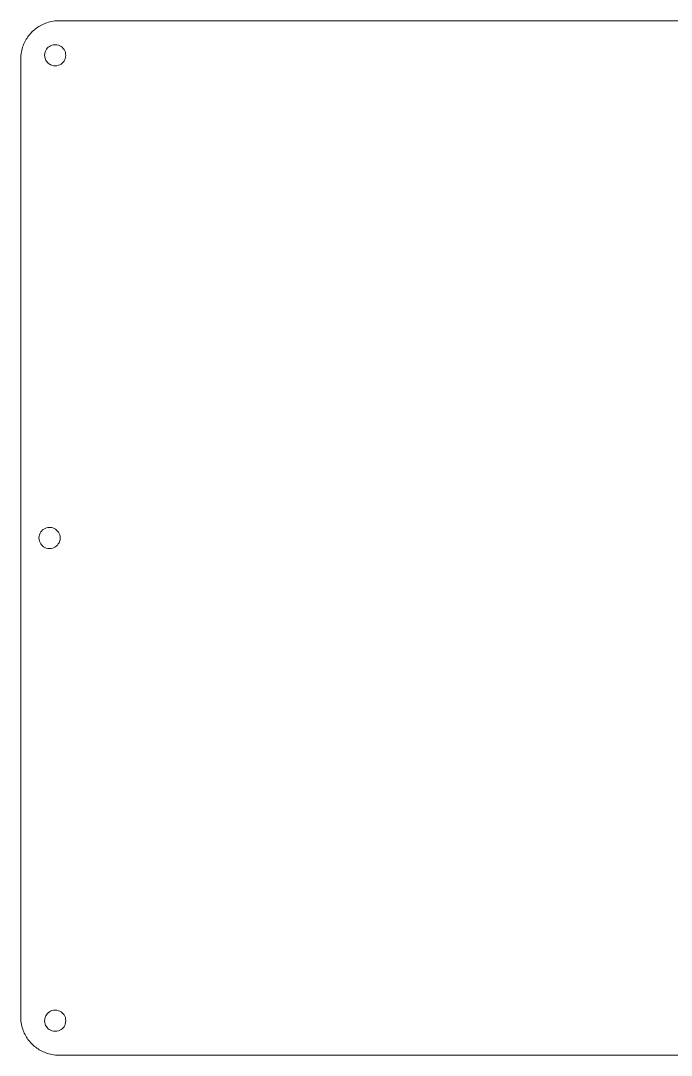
# Model space of a CAD drawing. Header units: millimetres. Extents: x 38 to 178, y 86 to 194.
# Drawn here: x 38.4 to 105.9, y 86.2 to 193.6 of the extents above; entities that cross this region are included whole.
import ezdxf

# ---------------------------------------------------------------- set-up
doc = ezdxf.new("R2010")
doc.units = ezdxf.units.MM
doc.header["$MEASUREMENT"] = 0
doc.layers.add('Layer 1', color=7, linetype='Continuous')

# ---------------------------------------------------------------- blocks, each defined once
blk = doc.blocks.new('block 2')
at = {"layer": 'Layer 1', "color": 52, "lineweight": 20, "true_color": 0xc2c200}
blk.add_lwpolyline([(41.99, 191.06), (42.17, 191.05)], dxfattribs=at)
blk = doc.blocks.new('block 3')
at = {"layer": 'Layer 1', "color": 52, "lineweight": 20, "true_color": 0xc2c200}
blk.add_lwpolyline([(42.17, 191.05), (42.33, 191.01)], dxfattribs=at)
blk = doc.blocks.new('block 4')
at = {"layer": 'Layer 1', "color": 52, "lineweight": 20, "true_color": 0xc2c200}
blk.add_lwpolyline([(42.33, 191.01), (42.48, 190.95)], dxfattribs=at)
blk = doc.blocks.new('block 5')
at = {"layer": 'Layer 1', "color": 52, "lineweight": 20, "true_color": 0xc2c200}
blk.add_lwpolyline([(42.48, 190.95), (42.6, 190.88)], dxfattribs=at)
blk = doc.blocks.new('block 6')
at = {"layer": 'Layer 1', "color": 52, "lineweight": 20, "true_color": 0xc2c200}
blk.add_lwpolyline([(42.6, 190.88), (42.72, 190.79)], dxfattribs=at)
blk = doc.blocks.new('block 7')
at = {"layer": 'Layer 1', "color": 52, "lineweight": 20, "true_color": 0xc2c200}
blk.add_lwpolyline([(42.72, 190.79), (42.82, 190.68)], dxfattribs=at)
blk = doc.blocks.new('block 8')
at = {"layer": 'Layer 1', "color": 52, "lineweight": 20, "true_color": 0xc2c200}
blk.add_lwpolyline([(42.82, 190.68), (42.91, 190.57)], dxfattribs=at)
blk = doc.blocks.new('block 9')
at = {"layer": 'Layer 1', "color": 52, "lineweight": 20, "true_color": 0xc2c200}
blk.add_lwpolyline([(42.91, 190.57), (42.98, 190.44)], dxfattribs=at)
blk = doc.blocks.new('block 10')
at = {"layer": 'Layer 1', "color": 52, "lineweight": 20, "true_color": 0xc2c200}
blk.add_lwpolyline([(42.98, 190.44), (43.04, 190.3)], dxfattribs=at)
blk = doc.blocks.new('block 11')
at = {"layer": 'Layer 1', "color": 52, "lineweight": 20, "true_color": 0xc2c200}
blk.add_lwpolyline([(43.04, 190.3), (43.07, 190.13)], dxfattribs=at)
blk = doc.blocks.new('block 12')
at = {"layer": 'Layer 1', "color": 52, "lineweight": 20, "true_color": 0xc2c200}
blk.add_lwpolyline([(43.07, 190.13), (43.09, 189.97)], dxfattribs=at)
blk = doc.blocks.new('block 24')
at = {"layer": 'Layer 1', "color": 52, "lineweight": 20, "true_color": 0xc2c200}
blk.add_lwpolyline([(42.4, 86.2), (42.2, 86.21)], dxfattribs=at)
blk = doc.blocks.new('block 25')
at = {"layer": 'Layer 1', "color": 52, "lineweight": 20, "true_color": 0xc2c200}
blk.add_lwpolyline([(42.2, 86.21), (42.01, 86.22)], dxfattribs=at)
blk = doc.blocks.new('block 26')
at = {"layer": 'Layer 1', "color": 52, "lineweight": 20, "true_color": 0xc2c200}
blk.add_lwpolyline([(42.01, 86.22), (41.82, 86.24)], dxfattribs=at)
blk = doc.blocks.new('block 27')
at = {"layer": 'Layer 1', "color": 52, "lineweight": 20, "true_color": 0xc2c200}
blk.add_lwpolyline([(41.82, 86.24), (41.65, 86.27)], dxfattribs=at)
blk = doc.blocks.new('block 28')
at = {"layer": 'Layer 1', "color": 52, "lineweight": 20, "true_color": 0xc2c200}
blk.add_lwpolyline([(41.65, 86.27), (41.48, 86.31)], dxfattribs=at)
blk = doc.blocks.new('block 29')
at = {"layer": 'Layer 1', "color": 52, "lineweight": 20, "true_color": 0xc2c200}
blk.add_lwpolyline([(41.48, 86.31), (41.32, 86.35)], dxfattribs=at)
blk = doc.blocks.new('block 30')
at = {"layer": 'Layer 1', "color": 52, "lineweight": 20, "true_color": 0xc2c200}
blk.add_lwpolyline([(41.32, 86.35), (41.16, 86.4)], dxfattribs=at)
blk = doc.blocks.new('block 31')
at = {"layer": 'Layer 1', "color": 52, "lineweight": 20, "true_color": 0xc2c200}
blk.add_lwpolyline([(41.16, 86.4), (41.01, 86.45)], dxfattribs=at)
blk = doc.blocks.new('block 32')
at = {"layer": 'Layer 1', "color": 52, "lineweight": 20, "true_color": 0xc2c200}
blk.add_lwpolyline([(41.01, 86.45), (40.86, 86.51)], dxfattribs=at)
blk = doc.blocks.new('block 33')
at = {"layer": 'Layer 1', "color": 52, "lineweight": 20, "true_color": 0xc2c200}
blk.add_lwpolyline([(40.86, 86.51), (40.73, 86.57)], dxfattribs=at)
blk = doc.blocks.new('block 34')
at = {"layer": 'Layer 1', "color": 52, "lineweight": 20, "true_color": 0xc2c200}
blk.add_lwpolyline([(40.73, 86.57), (40.59, 86.64)], dxfattribs=at)
blk = doc.blocks.new('block 35')
at = {"layer": 'Layer 1', "color": 52, "lineweight": 20, "true_color": 0xc2c200}
blk.add_lwpolyline([(40.59, 86.64), (40.46, 86.7)], dxfattribs=at)
blk = doc.blocks.new('block 36')
at = {"layer": 'Layer 1', "color": 52, "lineweight": 20, "true_color": 0xc2c200}
blk.add_lwpolyline([(40.46, 86.7), (40.33, 86.78)], dxfattribs=at)
blk = doc.blocks.new('block 37')
at = {"layer": 'Layer 1', "color": 52, "lineweight": 20, "true_color": 0xc2c200}
blk.add_lwpolyline([(40.33, 86.78), (40.2, 86.86)], dxfattribs=at)
blk = doc.blocks.new('block 38')
at = {"layer": 'Layer 1', "color": 52, "lineweight": 20, "true_color": 0xc2c200}
blk.add_lwpolyline([(40.2, 86.86), (40.08, 86.94)], dxfattribs=at)
blk = doc.blocks.new('block 39')
at = {"layer": 'Layer 1', "color": 52, "lineweight": 20, "true_color": 0xc2c200}
blk.add_lwpolyline([(40.08, 86.94), (39.96, 87.03)], dxfattribs=at)
blk = doc.blocks.new('block 40')
at = {"layer": 'Layer 1', "color": 52, "lineweight": 20, "true_color": 0xc2c200}
blk.add_lwpolyline([(39.96, 87.03), (39.85, 87.12)], dxfattribs=at)
blk = doc.blocks.new('block 41')
at = {"layer": 'Layer 1', "color": 52, "lineweight": 20, "true_color": 0xc2c200}
blk.add_lwpolyline([(39.85, 87.12), (39.74, 87.21)], dxfattribs=at)
blk = doc.blocks.new('block 42')
at = {"layer": 'Layer 1', "color": 52, "lineweight": 20, "true_color": 0xc2c200}
blk.add_lwpolyline([(39.74, 87.21), (39.64, 87.31)], dxfattribs=at)
blk = doc.blocks.new('block 43')
at = {"layer": 'Layer 1', "color": 52, "lineweight": 20, "true_color": 0xc2c200}
blk.add_lwpolyline([(39.64, 87.31), (39.53, 87.41)], dxfattribs=at)
blk = doc.blocks.new('block 44')
at = {"layer": 'Layer 1', "color": 52, "lineweight": 20, "true_color": 0xc2c200}
blk.add_lwpolyline([(39.53, 87.41), (39.44, 87.51)], dxfattribs=at)
blk = doc.blocks.new('block 45')
at = {"layer": 'Layer 1', "color": 52, "lineweight": 20, "true_color": 0xc2c200}
blk.add_lwpolyline([(39.44, 87.51), (39.34, 87.62)], dxfattribs=at)
blk = doc.blocks.new('block 46')
at = {"layer": 'Layer 1', "color": 52, "lineweight": 20, "true_color": 0xc2c200}
blk.add_lwpolyline([(39.34, 87.62), (39.25, 87.74)], dxfattribs=at)
blk = doc.blocks.new('block 47')
at = {"layer": 'Layer 1', "color": 52, "lineweight": 20, "true_color": 0xc2c200}
blk.add_lwpolyline([(39.25, 87.74), (39.16, 87.85)], dxfattribs=at)
blk = doc.blocks.new('block 48')
at = {"layer": 'Layer 1', "color": 52, "lineweight": 20, "true_color": 0xc2c200}
blk.add_lwpolyline([(39.16, 87.85), (39.08, 87.97)], dxfattribs=at)
blk = doc.blocks.new('block 49')
at = {"layer": 'Layer 1', "color": 52, "lineweight": 20, "true_color": 0xc2c200}
blk.add_lwpolyline([(39.08, 87.97), (39, 88.09)], dxfattribs=at)
blk = doc.blocks.new('block 50')
at = {"layer": 'Layer 1', "color": 52, "lineweight": 20, "true_color": 0xc2c200}
blk.add_lwpolyline([(39, 88.09), (38.92, 88.22)], dxfattribs=at)
blk = doc.blocks.new('block 51')
at = {"layer": 'Layer 1', "color": 52, "lineweight": 20, "true_color": 0xc2c200}
blk.add_lwpolyline([(38.92, 88.22), (38.85, 88.36)], dxfattribs=at)
blk = doc.blocks.new('block 52')
at = {"layer": 'Layer 1', "color": 52, "lineweight": 20, "true_color": 0xc2c200}
blk.add_lwpolyline([(38.85, 88.36), (38.78, 88.49)], dxfattribs=at)
blk = doc.blocks.new('block 53')
at = {"layer": 'Layer 1', "color": 52, "lineweight": 20, "true_color": 0xc2c200}
blk.add_lwpolyline([(38.78, 88.49), (38.72, 88.63)], dxfattribs=at)
blk = doc.blocks.new('block 54')
at = {"layer": 'Layer 1', "color": 52, "lineweight": 20, "true_color": 0xc2c200}
blk.add_lwpolyline([(38.72, 88.63), (38.66, 88.77)], dxfattribs=at)
blk = doc.blocks.new('block 55')
at = {"layer": 'Layer 1', "color": 52, "lineweight": 20, "true_color": 0xc2c200}
blk.add_lwpolyline([(38.66, 88.77), (38.61, 88.92)], dxfattribs=at)
blk = doc.blocks.new('block 56')
at = {"layer": 'Layer 1', "color": 52, "lineweight": 20, "true_color": 0xc2c200}
blk.add_lwpolyline([(38.61, 88.92), (38.56, 89.07)], dxfattribs=at)
blk = doc.blocks.new('block 57')
at = {"layer": 'Layer 1', "color": 52, "lineweight": 20, "true_color": 0xc2c200}
blk.add_lwpolyline([(38.56, 89.07), (38.52, 89.23)], dxfattribs=at)
blk = doc.blocks.new('block 58')
at = {"layer": 'Layer 1', "color": 52, "lineweight": 20, "true_color": 0xc2c200}
blk.add_lwpolyline([(38.52, 89.23), (38.48, 89.4)], dxfattribs=at)
blk = doc.blocks.new('block 59')
at = {"layer": 'Layer 1', "color": 52, "lineweight": 20, "true_color": 0xc2c200}
blk.add_lwpolyline([(38.48, 89.4), (38.45, 89.57)], dxfattribs=at)
blk = doc.blocks.new('block 60')
at = {"layer": 'Layer 1', "color": 52, "lineweight": 20, "true_color": 0xc2c200}
blk.add_lwpolyline([(38.45, 89.57), (38.43, 89.75)], dxfattribs=at)
blk = doc.blocks.new('block 61')
at = {"layer": 'Layer 1', "color": 52, "lineweight": 20, "true_color": 0xc2c200}
blk.add_lwpolyline([(38.43, 89.75), (38.41, 89.93)], dxfattribs=at)
blk = doc.blocks.new('block 62')
at = {"layer": 'Layer 1', "color": 52, "lineweight": 20, "true_color": 0xc2c200}
blk.add_lwpolyline([(38.41, 89.93), (38.4, 90.13)], dxfattribs=at)
blk = doc.blocks.new('block 63')
at = {"layer": 'Layer 1', "color": 52, "lineweight": 20, "true_color": 0xc2c200}
blk.add_lwpolyline([(38.4, 90.13), (38.4, 90.2)], dxfattribs=at)
blk = doc.blocks.new('block 86')
at = {"layer": 'Layer 1', "color": 52, "lineweight": 20, "true_color": 0xc2c200}
blk.add_lwpolyline([(40.89, 189.97), (40.9, 190.15)], dxfattribs=at)
blk = doc.blocks.new('block 87')
at = {"layer": 'Layer 1', "color": 52, "lineweight": 20, "true_color": 0xc2c200}
blk.add_lwpolyline([(40.9, 190.15), (40.94, 190.32)], dxfattribs=at)
blk = doc.blocks.new('block 88')
at = {"layer": 'Layer 1', "color": 52, "lineweight": 20, "true_color": 0xc2c200}
blk.add_lwpolyline([(40.94, 190.32), (41, 190.46)], dxfattribs=at)
blk = doc.blocks.new('block 89')
at = {"layer": 'Layer 1', "color": 52, "lineweight": 20, "true_color": 0xc2c200}
blk.add_lwpolyline([(41, 190.46), (41.08, 190.58)], dxfattribs=at)
blk = doc.blocks.new('block 90')
at = {"layer": 'Layer 1', "color": 52, "lineweight": 20, "true_color": 0xc2c200}
blk.add_lwpolyline([(41.08, 190.58), (41.16, 190.7)], dxfattribs=at)
blk = doc.blocks.new('block 91')
at = {"layer": 'Layer 1', "color": 52, "lineweight": 20, "true_color": 0xc2c200}
blk.add_lwpolyline([(41.16, 190.7), (41.27, 190.8)], dxfattribs=at)
blk = doc.blocks.new('block 92')
at = {"layer": 'Layer 1', "color": 52, "lineweight": 20, "true_color": 0xc2c200}
blk.add_lwpolyline([(41.27, 190.8), (41.38, 190.89)], dxfattribs=at)
blk = doc.blocks.new('block 93')
at = {"layer": 'Layer 1', "color": 52, "lineweight": 20, "true_color": 0xc2c200}
blk.add_lwpolyline([(41.38, 190.89), (41.51, 190.96)], dxfattribs=at)
blk = doc.blocks.new('block 94')
at = {"layer": 'Layer 1', "color": 52, "lineweight": 20, "true_color": 0xc2c200}
blk.add_lwpolyline([(41.51, 190.96), (41.65, 191.01)], dxfattribs=at)
blk = doc.blocks.new('block 95')
at = {"layer": 'Layer 1', "color": 52, "lineweight": 20, "true_color": 0xc2c200}
blk.add_lwpolyline([(41.65, 191.01), (41.82, 191.05)], dxfattribs=at)
blk = doc.blocks.new('block 96')
at = {"layer": 'Layer 1', "color": 52, "lineweight": 20, "true_color": 0xc2c200}
blk.add_lwpolyline([(41.82, 191.05), (41.99, 191.06)], dxfattribs=at)
blk = doc.blocks.new('block 97')
at = {"layer": 'Layer 1', "color": 52, "lineweight": 20, "true_color": 0xc2c200}
blk.add_lwpolyline([(38.4, 189.55), (38.41, 189.76)], dxfattribs=at)
blk = doc.blocks.new('block 98')
at = {"layer": 'Layer 1', "color": 52, "lineweight": 20, "true_color": 0xc2c200}
blk.add_lwpolyline([(38.41, 189.76), (38.42, 189.94)], dxfattribs=at)
blk = doc.blocks.new('block 99')
at = {"layer": 'Layer 1', "color": 52, "lineweight": 20, "true_color": 0xc2c200}
blk.add_lwpolyline([(38.42, 189.94), (38.44, 190.13)], dxfattribs=at)
blk = doc.blocks.new('block 100')
at = {"layer": 'Layer 1', "color": 52, "lineweight": 20, "true_color": 0xc2c200}
blk.add_lwpolyline([(38.44, 190.13), (38.47, 190.31)], dxfattribs=at)
blk = doc.blocks.new('block 101')
at = {"layer": 'Layer 1', "color": 52, "lineweight": 20, "true_color": 0xc2c200}
blk.add_lwpolyline([(38.47, 190.31), (38.51, 190.47)], dxfattribs=at)
blk = doc.blocks.new('block 102')
at = {"layer": 'Layer 1', "color": 52, "lineweight": 20, "true_color": 0xc2c200}
blk.add_lwpolyline([(38.51, 190.47), (38.55, 190.63)], dxfattribs=at)
blk = doc.blocks.new('block 103')
at = {"layer": 'Layer 1', "color": 52, "lineweight": 20, "true_color": 0xc2c200}
blk.add_lwpolyline([(38.55, 190.63), (38.6, 190.79)], dxfattribs=at)
blk = doc.blocks.new('block 104')
at = {"layer": 'Layer 1', "color": 52, "lineweight": 20, "true_color": 0xc2c200}
blk.add_lwpolyline([(38.6, 190.79), (38.65, 190.94)], dxfattribs=at)
blk = doc.blocks.new('block 105')
at = {"layer": 'Layer 1', "color": 52, "lineweight": 20, "true_color": 0xc2c200}
blk.add_lwpolyline([(38.65, 190.94), (38.71, 191.09)], dxfattribs=at)
blk = doc.blocks.new('block 106')
at = {"layer": 'Layer 1', "color": 52, "lineweight": 20, "true_color": 0xc2c200}
blk.add_lwpolyline([(38.71, 191.09), (38.77, 191.22)], dxfattribs=at)
blk = doc.blocks.new('block 107')
at = {"layer": 'Layer 1', "color": 52, "lineweight": 20, "true_color": 0xc2c200}
blk.add_lwpolyline([(38.77, 191.22), (38.83, 191.36)], dxfattribs=at)
blk = doc.blocks.new('block 108')
at = {"layer": 'Layer 1', "color": 52, "lineweight": 20, "true_color": 0xc2c200}
blk.add_lwpolyline([(38.83, 191.36), (38.9, 191.49)], dxfattribs=at)
blk = doc.blocks.new('block 109')
at = {"layer": 'Layer 1', "color": 52, "lineweight": 20, "true_color": 0xc2c200}
blk.add_lwpolyline([(38.9, 191.49), (38.97, 191.62)], dxfattribs=at)
blk = doc.blocks.new('block 110')
at = {"layer": 'Layer 1', "color": 52, "lineweight": 20, "true_color": 0xc2c200}
blk.add_lwpolyline([(38.97, 191.62), (39.06, 191.75)], dxfattribs=at)
blk = doc.blocks.new('block 111')
at = {"layer": 'Layer 1', "color": 52, "lineweight": 20, "true_color": 0xc2c200}
blk.add_lwpolyline([(39.06, 191.75), (39.14, 191.87)], dxfattribs=at)
blk = doc.blocks.new('block 112')
at = {"layer": 'Layer 1', "color": 52, "lineweight": 20, "true_color": 0xc2c200}
blk.add_lwpolyline([(39.14, 191.87), (39.23, 191.99)], dxfattribs=at)
blk = doc.blocks.new('block 113')
at = {"layer": 'Layer 1', "color": 52, "lineweight": 20, "true_color": 0xc2c200}
blk.add_lwpolyline([(39.23, 191.99), (39.32, 192.1)], dxfattribs=at)
blk = doc.blocks.new('block 114')
at = {"layer": 'Layer 1', "color": 52, "lineweight": 20, "true_color": 0xc2c200}
blk.add_lwpolyline([(39.32, 192.1), (39.41, 192.21)], dxfattribs=at)
blk = doc.blocks.new('block 115')
at = {"layer": 'Layer 1', "color": 52, "lineweight": 20, "true_color": 0xc2c200}
blk.add_lwpolyline([(39.41, 192.21), (39.51, 192.31)], dxfattribs=at)
blk = doc.blocks.new('block 116')
at = {"layer": 'Layer 1', "color": 52, "lineweight": 20, "true_color": 0xc2c200}
blk.add_lwpolyline([(39.51, 192.31), (39.61, 192.42)], dxfattribs=at)
blk = doc.blocks.new('block 117')
at = {"layer": 'Layer 1', "color": 52, "lineweight": 20, "true_color": 0xc2c200}
blk.add_lwpolyline([(39.61, 192.42), (39.72, 192.52)], dxfattribs=at)
blk = doc.blocks.new('block 118')
at = {"layer": 'Layer 1', "color": 52, "lineweight": 20, "true_color": 0xc2c200}
blk.add_lwpolyline([(39.72, 192.52), (39.83, 192.61)], dxfattribs=at)
blk = doc.blocks.new('block 119')
at = {"layer": 'Layer 1', "color": 52, "lineweight": 20, "true_color": 0xc2c200}
blk.add_lwpolyline([(39.83, 192.61), (39.94, 192.7)], dxfattribs=at)
blk = doc.blocks.new('block 120')
at = {"layer": 'Layer 1', "color": 52, "lineweight": 20, "true_color": 0xc2c200}
blk.add_lwpolyline([(39.94, 192.7), (40.06, 192.79)], dxfattribs=at)
blk = doc.blocks.new('block 121')
at = {"layer": 'Layer 1', "color": 52, "lineweight": 20, "true_color": 0xc2c200}
blk.add_lwpolyline([(40.06, 192.79), (40.18, 192.88)], dxfattribs=at)
blk = doc.blocks.new('block 122')
at = {"layer": 'Layer 1', "color": 52, "lineweight": 20, "true_color": 0xc2c200}
blk.add_lwpolyline([(40.18, 192.88), (40.3, 192.96)], dxfattribs=at)
blk = doc.blocks.new('block 123')
at = {"layer": 'Layer 1', "color": 52, "lineweight": 20, "true_color": 0xc2c200}
blk.add_lwpolyline([(40.3, 192.96), (40.43, 193.03)], dxfattribs=at)
blk = doc.blocks.new('block 124')
at = {"layer": 'Layer 1', "color": 52, "lineweight": 20, "true_color": 0xc2c200}
blk.add_lwpolyline([(40.43, 193.03), (40.56, 193.1)], dxfattribs=at)
blk = doc.blocks.new('block 125')
at = {"layer": 'Layer 1', "color": 52, "lineweight": 20, "true_color": 0xc2c200}
blk.add_lwpolyline([(40.56, 193.1), (40.69, 193.17)], dxfattribs=at)
blk = doc.blocks.new('block 126')
at = {"layer": 'Layer 1', "color": 52, "lineweight": 20, "true_color": 0xc2c200}
blk.add_lwpolyline([(40.69, 193.17), (40.83, 193.23)], dxfattribs=at)
blk = doc.blocks.new('block 127')
at = {"layer": 'Layer 1', "color": 52, "lineweight": 20, "true_color": 0xc2c200}
blk.add_lwpolyline([(40.83, 193.23), (40.97, 193.29)], dxfattribs=at)
blk = doc.blocks.new('block 128')
at = {"layer": 'Layer 1', "color": 52, "lineweight": 20, "true_color": 0xc2c200}
blk.add_lwpolyline([(40.97, 193.29), (41.12, 193.34)], dxfattribs=at)
blk = doc.blocks.new('block 129')
at = {"layer": 'Layer 1', "color": 52, "lineweight": 20, "true_color": 0xc2c200}
blk.add_lwpolyline([(41.12, 193.34), (41.28, 193.39)], dxfattribs=at)
blk = doc.blocks.new('block 130')
at = {"layer": 'Layer 1', "color": 52, "lineweight": 20, "true_color": 0xc2c200}
blk.add_lwpolyline([(41.28, 193.39), (41.44, 193.43)], dxfattribs=at)
blk = doc.blocks.new('block 131')
at = {"layer": 'Layer 1', "color": 52, "lineweight": 20, "true_color": 0xc2c200}
blk.add_lwpolyline([(41.44, 193.43), (41.6, 193.47)], dxfattribs=at)
blk = doc.blocks.new('block 132')
at = {"layer": 'Layer 1', "color": 52, "lineweight": 20, "true_color": 0xc2c200}
blk.add_lwpolyline([(41.6, 193.47), (41.77, 193.5)], dxfattribs=at)
blk = doc.blocks.new('block 133')
at = {"layer": 'Layer 1', "color": 52, "lineweight": 20, "true_color": 0xc2c200}
blk.add_lwpolyline([(41.77, 193.5), (41.96, 193.53)], dxfattribs=at)
blk = doc.blocks.new('block 134')
at = {"layer": 'Layer 1', "color": 52, "lineweight": 20, "true_color": 0xc2c200}
blk.add_lwpolyline([(41.96, 193.53), (42.14, 193.54)], dxfattribs=at)
blk = doc.blocks.new('block 135')
at = {"layer": 'Layer 1', "color": 52, "lineweight": 20, "true_color": 0xc2c200}
blk.add_lwpolyline([(42.14, 193.54), (42.34, 193.55)], dxfattribs=at)
blk = doc.blocks.new('block 136')
at = {"layer": 'Layer 1', "color": 52, "lineweight": 20, "true_color": 0xc2c200}
blk.add_lwpolyline([(42.34, 193.55), (42.4, 193.55)], dxfattribs=at)
blk = doc.blocks.new('block 205')
at = {"layer": 'Layer 1', "color": 52, "lineweight": 20, "true_color": 0xc2c200}
blk.add_lwpolyline([(43.09, 89.79), (43.07, 89.6)], dxfattribs=at)
blk = doc.blocks.new('block 206')
at = {"layer": 'Layer 1', "color": 52, "lineweight": 20, "true_color": 0xc2c200}
blk.add_lwpolyline([(43.07, 89.6), (43.03, 89.44)], dxfattribs=at)
blk = doc.blocks.new('block 207')
at = {"layer": 'Layer 1', "color": 52, "lineweight": 20, "true_color": 0xc2c200}
blk.add_lwpolyline([(43.03, 89.44), (42.97, 89.3)], dxfattribs=at)
blk = doc.blocks.new('block 208')
at = {"layer": 'Layer 1', "color": 52, "lineweight": 20, "true_color": 0xc2c200}
blk.add_lwpolyline([(42.97, 89.3), (42.9, 89.17)], dxfattribs=at)
blk = doc.blocks.new('block 209')
at = {"layer": 'Layer 1', "color": 52, "lineweight": 20, "true_color": 0xc2c200}
blk.add_lwpolyline([(42.9, 89.17), (42.81, 89.06)], dxfattribs=at)
blk = doc.blocks.new('block 210')
at = {"layer": 'Layer 1', "color": 52, "lineweight": 20, "true_color": 0xc2c200}
blk.add_lwpolyline([(42.81, 89.06), (42.71, 88.96)], dxfattribs=at)
blk = doc.blocks.new('block 211')
at = {"layer": 'Layer 1', "color": 52, "lineweight": 20, "true_color": 0xc2c200}
blk.add_lwpolyline([(42.71, 88.96), (42.59, 88.87)], dxfattribs=at)
blk = doc.blocks.new('block 212')
at = {"layer": 'Layer 1', "color": 52, "lineweight": 20, "true_color": 0xc2c200}
blk.add_lwpolyline([(42.59, 88.87), (42.47, 88.8)], dxfattribs=at)
blk = doc.blocks.new('block 213')
at = {"layer": 'Layer 1', "color": 52, "lineweight": 20, "true_color": 0xc2c200}
blk.add_lwpolyline([(42.47, 88.8), (42.32, 88.74)], dxfattribs=at)
blk = doc.blocks.new('block 214')
at = {"layer": 'Layer 1', "color": 52, "lineweight": 20, "true_color": 0xc2c200}
blk.add_lwpolyline([(42.32, 88.74), (42.16, 88.7)], dxfattribs=at)
blk = doc.blocks.new('block 215')
at = {"layer": 'Layer 1', "color": 52, "lineweight": 20, "true_color": 0xc2c200}
blk.add_lwpolyline([(42.16, 88.7), (41.99, 88.69)], dxfattribs=at)
blk = doc.blocks.new('block 216')
at = {"layer": 'Layer 1', "color": 52, "lineweight": 20, "true_color": 0xc2c200}
blk.add_lwpolyline([(40.89, 89.79), (40.9, 89.97)], dxfattribs=at)
blk = doc.blocks.new('block 217')
at = {"layer": 'Layer 1', "color": 52, "lineweight": 20, "true_color": 0xc2c200}
blk.add_lwpolyline([(40.9, 89.97), (40.94, 90.14)], dxfattribs=at)
blk = doc.blocks.new('block 218')
at = {"layer": 'Layer 1', "color": 52, "lineweight": 20, "true_color": 0xc2c200}
blk.add_lwpolyline([(40.94, 90.14), (41, 90.28)], dxfattribs=at)
blk = doc.blocks.new('block 219')
at = {"layer": 'Layer 1', "color": 52, "lineweight": 20, "true_color": 0xc2c200}
blk.add_lwpolyline([(41, 90.28), (41.08, 90.4)], dxfattribs=at)
blk = doc.blocks.new('block 220')
at = {"layer": 'Layer 1', "color": 52, "lineweight": 20, "true_color": 0xc2c200}
blk.add_lwpolyline([(41.08, 90.4), (41.16, 90.52)], dxfattribs=at)
blk = doc.blocks.new('block 221')
at = {"layer": 'Layer 1', "color": 52, "lineweight": 20, "true_color": 0xc2c200}
blk.add_lwpolyline([(41.16, 90.52), (41.27, 90.62)], dxfattribs=at)
blk = doc.blocks.new('block 222')
at = {"layer": 'Layer 1', "color": 52, "lineweight": 20, "true_color": 0xc2c200}
blk.add_lwpolyline([(41.27, 90.62), (41.38, 90.71)], dxfattribs=at)
blk = doc.blocks.new('block 223')
at = {"layer": 'Layer 1', "color": 52, "lineweight": 20, "true_color": 0xc2c200}
blk.add_lwpolyline([(41.38, 90.71), (41.51, 90.78)], dxfattribs=at)
blk = doc.blocks.new('block 224')
at = {"layer": 'Layer 1', "color": 52, "lineweight": 20, "true_color": 0xc2c200}
blk.add_lwpolyline([(41.51, 90.78), (41.65, 90.84)], dxfattribs=at)
blk = doc.blocks.new('block 225')
at = {"layer": 'Layer 1', "color": 52, "lineweight": 20, "true_color": 0xc2c200}
blk.add_lwpolyline([(41.65, 90.84), (41.82, 90.87)], dxfattribs=at)
blk = doc.blocks.new('block 226')
at = {"layer": 'Layer 1', "color": 52, "lineweight": 20, "true_color": 0xc2c200}
blk.add_lwpolyline([(41.82, 90.87), (41.99, 90.89)], dxfattribs=at)
blk = doc.blocks.new('block 227')
at = {"layer": 'Layer 1', "color": 52, "lineweight": 20, "true_color": 0xc2c200}
blk.add_lwpolyline([(41.99, 90.89), (42.17, 90.87)], dxfattribs=at)
blk = doc.blocks.new('block 228')
at = {"layer": 'Layer 1', "color": 52, "lineweight": 20, "true_color": 0xc2c200}
blk.add_lwpolyline([(42.17, 90.87), (42.33, 90.83)], dxfattribs=at)
blk = doc.blocks.new('block 229')
at = {"layer": 'Layer 1', "color": 52, "lineweight": 20, "true_color": 0xc2c200}
blk.add_lwpolyline([(42.33, 90.83), (42.48, 90.77)], dxfattribs=at)
blk = doc.blocks.new('block 230')
at = {"layer": 'Layer 1', "color": 52, "lineweight": 20, "true_color": 0xc2c200}
blk.add_lwpolyline([(42.48, 90.77), (42.6, 90.7)], dxfattribs=at)
blk = doc.blocks.new('block 231')
at = {"layer": 'Layer 1', "color": 52, "lineweight": 20, "true_color": 0xc2c200}
blk.add_lwpolyline([(42.6, 90.7), (42.72, 90.61)], dxfattribs=at)
blk = doc.blocks.new('block 232')
at = {"layer": 'Layer 1', "color": 52, "lineweight": 20, "true_color": 0xc2c200}
blk.add_lwpolyline([(42.72, 90.61), (42.82, 90.5)], dxfattribs=at)
blk = doc.blocks.new('block 233')
at = {"layer": 'Layer 1', "color": 52, "lineweight": 20, "true_color": 0xc2c200}
blk.add_lwpolyline([(42.82, 90.5), (42.91, 90.39)], dxfattribs=at)
blk = doc.blocks.new('block 234')
at = {"layer": 'Layer 1', "color": 52, "lineweight": 20, "true_color": 0xc2c200}
blk.add_lwpolyline([(42.91, 90.39), (42.98, 90.26)], dxfattribs=at)
blk = doc.blocks.new('block 235')
at = {"layer": 'Layer 1', "color": 52, "lineweight": 20, "true_color": 0xc2c200}
blk.add_lwpolyline([(42.98, 90.26), (43.04, 90.12)], dxfattribs=at)
blk = doc.blocks.new('block 236')
at = {"layer": 'Layer 1', "color": 52, "lineweight": 20, "true_color": 0xc2c200}
blk.add_lwpolyline([(43.04, 90.12), (43.07, 89.95)], dxfattribs=at)
blk = doc.blocks.new('block 237')
at = {"layer": 'Layer 1', "color": 52, "lineweight": 20, "true_color": 0xc2c200}
blk.add_lwpolyline([(43.07, 89.95), (43.09, 89.79)], dxfattribs=at)
blk = doc.blocks.new('block 238')
at = {"layer": 'Layer 1', "color": 52, "lineweight": 20, "true_color": 0xc2c200}
blk.add_lwpolyline([(41.99, 88.69), (41.8, 88.7)], dxfattribs=at)
blk = doc.blocks.new('block 239')
at = {"layer": 'Layer 1', "color": 52, "lineweight": 20, "true_color": 0xc2c200}
blk.add_lwpolyline([(41.8, 88.7), (41.64, 88.74)], dxfattribs=at)
blk = doc.blocks.new('block 240')
at = {"layer": 'Layer 1', "color": 52, "lineweight": 20, "true_color": 0xc2c200}
blk.add_lwpolyline([(41.64, 88.74), (41.5, 88.8)], dxfattribs=at)
blk = doc.blocks.new('block 241')
at = {"layer": 'Layer 1', "color": 52, "lineweight": 20, "true_color": 0xc2c200}
blk.add_lwpolyline([(41.5, 88.8), (41.37, 88.88)], dxfattribs=at)
blk = doc.blocks.new('block 242')
at = {"layer": 'Layer 1', "color": 52, "lineweight": 20, "true_color": 0xc2c200}
blk.add_lwpolyline([(41.37, 88.88), (41.26, 88.96)], dxfattribs=at)
blk = doc.blocks.new('block 243')
at = {"layer": 'Layer 1', "color": 52, "lineweight": 20, "true_color": 0xc2c200}
blk.add_lwpolyline([(41.26, 88.96), (41.15, 89.07)], dxfattribs=at)
blk = doc.blocks.new('block 244')
at = {"layer": 'Layer 1', "color": 52, "lineweight": 20, "true_color": 0xc2c200}
blk.add_lwpolyline([(41.15, 89.07), (41.07, 89.18)], dxfattribs=at)
blk = doc.blocks.new('block 245')
at = {"layer": 'Layer 1', "color": 52, "lineweight": 20, "true_color": 0xc2c200}
blk.add_lwpolyline([(41.07, 89.18), (40.99, 89.31)], dxfattribs=at)
blk = doc.blocks.new('block 246')
at = {"layer": 'Layer 1', "color": 52, "lineweight": 20, "true_color": 0xc2c200}
blk.add_lwpolyline([(40.99, 89.31), (40.94, 89.45)], dxfattribs=at)
blk = doc.blocks.new('block 247')
at = {"layer": 'Layer 1', "color": 52, "lineweight": 20, "true_color": 0xc2c200}
blk.add_lwpolyline([(40.94, 89.45), (40.9, 89.62)], dxfattribs=at)
blk = doc.blocks.new('block 248')
at = {"layer": 'Layer 1', "color": 52, "lineweight": 20, "true_color": 0xc2c200}
blk.add_lwpolyline([(40.9, 89.62), (40.89, 89.79)], dxfattribs=at)
blk = doc.blocks.new('block 300')
at = {"layer": 'Layer 1', "color": 52, "lineweight": 20, "true_color": 0xc2c200}
blk.add_lwpolyline([(38.4, 90.2), (38.4, 189.55)], dxfattribs=at)
blk = doc.blocks.new('block 301')
at = {"layer": 'Layer 1', "color": 52, "lineweight": 20, "true_color": 0xc2c200}
blk.add_lwpolyline([(38.4, 189.55), (38.4, 189.55)], dxfattribs=at)
blk = doc.blocks.new('block 313')
at = {"layer": 'Layer 1', "color": 52, "lineweight": 20, "true_color": 0xc2c200}
blk.add_lwpolyline([(41.99, 188.87), (41.8, 188.88)], dxfattribs=at)
blk = doc.blocks.new('block 314')
at = {"layer": 'Layer 1', "color": 52, "lineweight": 20, "true_color": 0xc2c200}
blk.add_lwpolyline([(41.8, 188.88), (41.64, 188.92)], dxfattribs=at)
blk = doc.blocks.new('block 315')
at = {"layer": 'Layer 1', "color": 52, "lineweight": 20, "true_color": 0xc2c200}
blk.add_lwpolyline([(41.64, 188.92), (41.5, 188.98)], dxfattribs=at)
blk = doc.blocks.new('block 316')
at = {"layer": 'Layer 1', "color": 52, "lineweight": 20, "true_color": 0xc2c200}
blk.add_lwpolyline([(41.5, 188.98), (41.37, 189.06)], dxfattribs=at)
blk = doc.blocks.new('block 317')
at = {"layer": 'Layer 1', "color": 52, "lineweight": 20, "true_color": 0xc2c200}
blk.add_lwpolyline([(41.37, 189.06), (41.26, 189.14)], dxfattribs=at)
blk = doc.blocks.new('block 318')
at = {"layer": 'Layer 1', "color": 52, "lineweight": 20, "true_color": 0xc2c200}
blk.add_lwpolyline([(41.26, 189.14), (41.15, 189.25)], dxfattribs=at)
blk = doc.blocks.new('block 319')
at = {"layer": 'Layer 1', "color": 52, "lineweight": 20, "true_color": 0xc2c200}
blk.add_lwpolyline([(41.15, 189.25), (41.07, 189.36)], dxfattribs=at)
blk = doc.blocks.new('block 320')
at = {"layer": 'Layer 1', "color": 52, "lineweight": 20, "true_color": 0xc2c200}
blk.add_lwpolyline([(41.07, 189.36), (40.99, 189.49)], dxfattribs=at)
blk = doc.blocks.new('block 321')
at = {"layer": 'Layer 1', "color": 52, "lineweight": 20, "true_color": 0xc2c200}
blk.add_lwpolyline([(40.99, 189.49), (40.94, 189.63)], dxfattribs=at)
blk = doc.blocks.new('block 322')
at = {"layer": 'Layer 1', "color": 52, "lineweight": 20, "true_color": 0xc2c200}
blk.add_lwpolyline([(40.94, 189.63), (40.9, 189.8)], dxfattribs=at)
blk = doc.blocks.new('block 323')
at = {"layer": 'Layer 1', "color": 52, "lineweight": 20, "true_color": 0xc2c200}
blk.add_lwpolyline([(40.9, 189.8), (40.89, 189.97)], dxfattribs=at)
blk = doc.blocks.new('block 335')
at = {"layer": 'Layer 1', "color": 52, "lineweight": 20, "true_color": 0xc2c200}
blk.add_lwpolyline([(175.85, 86.2), (42.4, 86.2)], dxfattribs=at)
blk = doc.blocks.new('block 347')
at = {"layer": 'Layer 1', "color": 52, "lineweight": 20, "true_color": 0xc2c200}
blk.add_lwpolyline([(40.3, 139.88), (40.32, 140.06)], dxfattribs=at)
blk = doc.blocks.new('block 348')
at = {"layer": 'Layer 1', "color": 52, "lineweight": 20, "true_color": 0xc2c200}
blk.add_lwpolyline([(40.32, 140.06), (40.36, 140.22)], dxfattribs=at)
blk = doc.blocks.new('block 349')
at = {"layer": 'Layer 1', "color": 52, "lineweight": 20, "true_color": 0xc2c200}
blk.add_lwpolyline([(40.36, 140.22), (40.42, 140.37)], dxfattribs=at)
blk = doc.blocks.new('block 350')
at = {"layer": 'Layer 1', "color": 52, "lineweight": 20, "true_color": 0xc2c200}
blk.add_lwpolyline([(40.42, 140.37), (40.49, 140.5)], dxfattribs=at)
blk = doc.blocks.new('block 351')
at = {"layer": 'Layer 1', "color": 52, "lineweight": 20, "true_color": 0xc2c200}
blk.add_lwpolyline([(40.49, 140.5), (40.58, 140.61)], dxfattribs=at)
blk = doc.blocks.new('block 352')
at = {"layer": 'Layer 1', "color": 52, "lineweight": 20, "true_color": 0xc2c200}
blk.add_lwpolyline([(40.58, 140.61), (40.68, 140.71)], dxfattribs=at)
blk = doc.blocks.new('block 353')
at = {"layer": 'Layer 1', "color": 52, "lineweight": 20, "true_color": 0xc2c200}
blk.add_lwpolyline([(40.68, 140.71), (40.8, 140.8)], dxfattribs=at)
blk = doc.blocks.new('block 354')
at = {"layer": 'Layer 1', "color": 52, "lineweight": 20, "true_color": 0xc2c200}
blk.add_lwpolyline([(40.8, 140.8), (40.93, 140.87)], dxfattribs=at)
blk = doc.blocks.new('block 355')
at = {"layer": 'Layer 1', "color": 52, "lineweight": 20, "true_color": 0xc2c200}
blk.add_lwpolyline([(40.93, 140.87), (41.07, 140.93)], dxfattribs=at)
blk = doc.blocks.new('block 356')
at = {"layer": 'Layer 1', "color": 52, "lineweight": 20, "true_color": 0xc2c200}
blk.add_lwpolyline([(41.07, 140.93), (41.23, 140.96)], dxfattribs=at)
blk = doc.blocks.new('block 357')
at = {"layer": 'Layer 1', "color": 52, "lineweight": 20, "true_color": 0xc2c200}
blk.add_lwpolyline([(41.23, 140.96), (41.4, 140.98)], dxfattribs=at)
blk = doc.blocks.new('block 358')
at = {"layer": 'Layer 1', "color": 52, "lineweight": 20, "true_color": 0xc2c200}
blk.add_lwpolyline([(42.5, 139.88), (42.49, 139.69)], dxfattribs=at)
blk = doc.blocks.new('block 359')
at = {"layer": 'Layer 1', "color": 52, "lineweight": 20, "true_color": 0xc2c200}
blk.add_lwpolyline([(42.49, 139.69), (42.44, 139.53)], dxfattribs=at)
blk = doc.blocks.new('block 360')
at = {"layer": 'Layer 1', "color": 52, "lineweight": 20, "true_color": 0xc2c200}
blk.add_lwpolyline([(42.44, 139.53), (42.39, 139.39)], dxfattribs=at)
blk = doc.blocks.new('block 361')
at = {"layer": 'Layer 1', "color": 52, "lineweight": 20, "true_color": 0xc2c200}
blk.add_lwpolyline([(42.39, 139.39), (42.31, 139.26)], dxfattribs=at)
blk = doc.blocks.new('block 362')
at = {"layer": 'Layer 1', "color": 52, "lineweight": 20, "true_color": 0xc2c200}
blk.add_lwpolyline([(42.31, 139.26), (42.22, 139.15)], dxfattribs=at)
blk = doc.blocks.new('block 363')
at = {"layer": 'Layer 1', "color": 52, "lineweight": 20, "true_color": 0xc2c200}
blk.add_lwpolyline([(42.22, 139.15), (42.12, 139.05)], dxfattribs=at)
blk = doc.blocks.new('block 364')
at = {"layer": 'Layer 1', "color": 52, "lineweight": 20, "true_color": 0xc2c200}
blk.add_lwpolyline([(42.12, 139.05), (42.01, 138.96)], dxfattribs=at)
blk = doc.blocks.new('block 365')
at = {"layer": 'Layer 1', "color": 52, "lineweight": 20, "true_color": 0xc2c200}
blk.add_lwpolyline([(42.01, 138.96), (41.88, 138.89)], dxfattribs=at)
blk = doc.blocks.new('block 366')
at = {"layer": 'Layer 1', "color": 52, "lineweight": 20, "true_color": 0xc2c200}
blk.add_lwpolyline([(41.88, 138.89), (41.74, 138.83)], dxfattribs=at)
blk = doc.blocks.new('block 367')
at = {"layer": 'Layer 1', "color": 52, "lineweight": 20, "true_color": 0xc2c200}
blk.add_lwpolyline([(41.74, 138.83), (41.57, 138.79)], dxfattribs=at)
blk = doc.blocks.new('block 368')
at = {"layer": 'Layer 1', "color": 52, "lineweight": 20, "true_color": 0xc2c200}
blk.add_lwpolyline([(41.57, 138.79), (41.4, 138.78)], dxfattribs=at)
blk = doc.blocks.new('block 369')
at = {"layer": 'Layer 1', "color": 52, "lineweight": 20, "true_color": 0xc2c200}
blk.add_lwpolyline([(41.4, 138.78), (41.22, 138.79)], dxfattribs=at)
blk = doc.blocks.new('block 370')
at = {"layer": 'Layer 1', "color": 52, "lineweight": 20, "true_color": 0xc2c200}
blk.add_lwpolyline([(41.22, 138.79), (41.06, 138.83)], dxfattribs=at)
blk = doc.blocks.new('block 371')
at = {"layer": 'Layer 1', "color": 52, "lineweight": 20, "true_color": 0xc2c200}
blk.add_lwpolyline([(41.06, 138.83), (40.91, 138.89)], dxfattribs=at)
blk = doc.blocks.new('block 372')
at = {"layer": 'Layer 1', "color": 52, "lineweight": 20, "true_color": 0xc2c200}
blk.add_lwpolyline([(40.91, 138.89), (40.78, 138.96)], dxfattribs=at)
blk = doc.blocks.new('block 373')
at = {"layer": 'Layer 1', "color": 52, "lineweight": 20, "true_color": 0xc2c200}
blk.add_lwpolyline([(40.78, 138.96), (40.67, 139.05)], dxfattribs=at)
blk = doc.blocks.new('block 374')
at = {"layer": 'Layer 1', "color": 52, "lineweight": 20, "true_color": 0xc2c200}
blk.add_lwpolyline([(40.67, 139.05), (40.57, 139.16)], dxfattribs=at)
blk = doc.blocks.new('block 375')
at = {"layer": 'Layer 1', "color": 52, "lineweight": 20, "true_color": 0xc2c200}
blk.add_lwpolyline([(40.57, 139.16), (40.48, 139.27)], dxfattribs=at)
blk = doc.blocks.new('block 376')
at = {"layer": 'Layer 1', "color": 52, "lineweight": 20, "true_color": 0xc2c200}
blk.add_lwpolyline([(40.48, 139.27), (40.41, 139.4)], dxfattribs=at)
blk = doc.blocks.new('block 377')
at = {"layer": 'Layer 1', "color": 52, "lineweight": 20, "true_color": 0xc2c200}
blk.add_lwpolyline([(40.41, 139.4), (40.35, 139.55)], dxfattribs=at)
blk = doc.blocks.new('block 378')
at = {"layer": 'Layer 1', "color": 52, "lineweight": 20, "true_color": 0xc2c200}
blk.add_lwpolyline([(40.35, 139.55), (40.31, 139.71)], dxfattribs=at)
blk = doc.blocks.new('block 379')
at = {"layer": 'Layer 1', "color": 52, "lineweight": 20, "true_color": 0xc2c200}
blk.add_lwpolyline([(40.31, 139.71), (40.3, 139.88)], dxfattribs=at)
blk = doc.blocks.new('block 380')
at = {"layer": 'Layer 1', "color": 52, "lineweight": 20, "true_color": 0xc2c200}
blk.add_lwpolyline([(41.4, 140.98), (41.59, 140.96)], dxfattribs=at)
blk = doc.blocks.new('block 381')
at = {"layer": 'Layer 1', "color": 52, "lineweight": 20, "true_color": 0xc2c200}
blk.add_lwpolyline([(41.59, 140.96), (41.75, 140.92)], dxfattribs=at)
blk = doc.blocks.new('block 382')
at = {"layer": 'Layer 1', "color": 52, "lineweight": 20, "true_color": 0xc2c200}
blk.add_lwpolyline([(41.75, 140.92), (41.89, 140.86)], dxfattribs=at)
blk = doc.blocks.new('block 383')
at = {"layer": 'Layer 1', "color": 52, "lineweight": 20, "true_color": 0xc2c200}
blk.add_lwpolyline([(41.89, 140.86), (42.02, 140.79)], dxfattribs=at)
blk = doc.blocks.new('block 384')
at = {"layer": 'Layer 1', "color": 52, "lineweight": 20, "true_color": 0xc2c200}
blk.add_lwpolyline([(42.02, 140.79), (42.13, 140.7)], dxfattribs=at)
blk = doc.blocks.new('block 385')
at = {"layer": 'Layer 1', "color": 52, "lineweight": 20, "true_color": 0xc2c200}
blk.add_lwpolyline([(42.13, 140.7), (42.23, 140.6)], dxfattribs=at)
blk = doc.blocks.new('block 386')
at = {"layer": 'Layer 1', "color": 52, "lineweight": 20, "true_color": 0xc2c200}
blk.add_lwpolyline([(42.23, 140.6), (42.32, 140.48)], dxfattribs=at)
blk = doc.blocks.new('block 387')
at = {"layer": 'Layer 1', "color": 52, "lineweight": 20, "true_color": 0xc2c200}
blk.add_lwpolyline([(42.32, 140.48), (42.39, 140.35)], dxfattribs=at)
blk = doc.blocks.new('block 388')
at = {"layer": 'Layer 1', "color": 52, "lineweight": 20, "true_color": 0xc2c200}
blk.add_lwpolyline([(42.39, 140.35), (42.45, 140.21)], dxfattribs=at)
blk = doc.blocks.new('block 389')
at = {"layer": 'Layer 1', "color": 52, "lineweight": 20, "true_color": 0xc2c200}
blk.add_lwpolyline([(42.45, 140.21), (42.49, 140.04)], dxfattribs=at)
blk = doc.blocks.new('block 390')
at = {"layer": 'Layer 1', "color": 52, "lineweight": 20, "true_color": 0xc2c200}
blk.add_lwpolyline([(42.49, 140.04), (42.5, 139.88)], dxfattribs=at)
blk = doc.blocks.new('block 391')
at = {"layer": 'Layer 1', "color": 52, "lineweight": 20, "true_color": 0xc2c200}
blk.add_lwpolyline([(43.09, 189.97), (43.07, 189.78)], dxfattribs=at)
blk = doc.blocks.new('block 392')
at = {"layer": 'Layer 1', "color": 52, "lineweight": 20, "true_color": 0xc2c200}
blk.add_lwpolyline([(43.07, 189.78), (43.03, 189.62)], dxfattribs=at)
blk = doc.blocks.new('block 393')
at = {"layer": 'Layer 1', "color": 52, "lineweight": 20, "true_color": 0xc2c200}
blk.add_lwpolyline([(43.03, 189.62), (42.97, 189.48)], dxfattribs=at)
blk = doc.blocks.new('block 394')
at = {"layer": 'Layer 1', "color": 52, "lineweight": 20, "true_color": 0xc2c200}
blk.add_lwpolyline([(42.97, 189.48), (42.9, 189.35)], dxfattribs=at)
blk = doc.blocks.new('block 395')
at = {"layer": 'Layer 1', "color": 52, "lineweight": 20, "true_color": 0xc2c200}
blk.add_lwpolyline([(42.9, 189.35), (42.81, 189.24)], dxfattribs=at)
blk = doc.blocks.new('block 396')
at = {"layer": 'Layer 1', "color": 52, "lineweight": 20, "true_color": 0xc2c200}
blk.add_lwpolyline([(42.81, 189.24), (42.71, 189.14)], dxfattribs=at)
blk = doc.blocks.new('block 397')
at = {"layer": 'Layer 1', "color": 52, "lineweight": 20, "true_color": 0xc2c200}
blk.add_lwpolyline([(42.71, 189.14), (42.59, 189.05)], dxfattribs=at)
blk = doc.blocks.new('block 398')
at = {"layer": 'Layer 1', "color": 52, "lineweight": 20, "true_color": 0xc2c200}
blk.add_lwpolyline([(42.59, 189.05), (42.47, 188.98)], dxfattribs=at)
blk = doc.blocks.new('block 399')
at = {"layer": 'Layer 1', "color": 52, "lineweight": 20, "true_color": 0xc2c200}
blk.add_lwpolyline([(42.47, 188.98), (42.32, 188.92)], dxfattribs=at)
blk = doc.blocks.new('block 400')
at = {"layer": 'Layer 1', "color": 52, "lineweight": 20, "true_color": 0xc2c200}
blk.add_lwpolyline([(42.32, 188.92), (42.16, 188.88)], dxfattribs=at)
blk = doc.blocks.new('block 401')
at = {"layer": 'Layer 1', "color": 52, "lineweight": 20, "true_color": 0xc2c200}
blk.add_lwpolyline([(42.16, 188.88), (41.99, 188.87)], dxfattribs=at)
blk = doc.blocks.new('block 413')
at = {"layer": 'Layer 1', "color": 52, "lineweight": 20, "true_color": 0xc2c200}
blk.add_lwpolyline([(42.4, 193.55), (175.85, 193.55)], dxfattribs=at)

msp = doc.modelspace()

# ---------------------------------------------------------------- block references
at = {"layer": 'Layer 1'}
for name in ['block 126', 'block 127', 'block 128', 'block 129', 'block 130', 'block 131', 'block 132', 'block 133', 'block 134', 'block 135', 'block 136', 'block 413', 'block 114', 'block 115', 'block 116', 'block 117', 'block 118', 'block 119', 'block 120', 'block 121', 'block 122', 'block 123', 'block 124', 'block 125', 'block 105', 'block 106', 'block 107', 'block 108', 'block 109', 'block 110', 'block 111', 'block 112', 'block 113', 'block 99', 'block 100', 'block 101', 'block 102', 'block 103', 'block 104', 'block 86', 'block 87', 'block 88', 'block 89', 'block 90', 'block 91', 'block 92', 'block 93', 'block 94', 'block 95', 'block 96', 'block 2', 'block 3', 'block 4', 'block 5', 'block 6', 'block 7', 'block 8', 'block 9', 'block 10', 'block 11', 'block 12', 'block 97', 'block 300', 'block 301', 'block 98', 'block 323', 'block 322', 'block 321', 'block 320', 'block 319', 'block 318', 'block 317', 'block 316', 'block 315', 'block 399', 'block 398', 'block 397', 'block 396', 'block 395', 'block 394', 'block 393', 'block 392', 'block 391', 'block 314', 'block 313', 'block 401', 'block 400', 'block 352', 'block 353', 'block 354', 'block 355', 'block 356', 'block 357', 'block 380', 'block 381', 'block 382', 'block 383', 'block 384', 'block 385', 'block 347', 'block 379', 'block 378', 'block 348', 'block 349', 'block 350', 'block 351', 'block 386', 'block 387', 'block 388', 'block 359', 'block 389', 'block 390', 'block 358', 'block 377', 'block 376', 'block 375', 'block 374', 'block 373', 'block 372', 'block 371', 'block 370', 'block 369', 'block 368', 'block 367', 'block 366', 'block 365', 'block 364', 'block 363', 'block 362', 'block 361', 'block 360', 'block 63', 'block 218', 'block 219', 'block 220', 'block 221', 'block 222', 'block 223', 'block 224', 'block 225', 'block 226', 'block 227', 'block 228', 'block 229', 'block 230', 'block 231', 'block 232', 'block 233', 'block 234', 'block 235', 'block 62', 'block 61', 'block 60', 'block 59', 'block 58', 'block 57', 'block 216', 'block 248', 'block 217', 'block 247', 'block 246', 'block 245', 'block 244', 'block 209', 'block 208', 'block 207', 'block 206', 'block 236', 'block 237', 'block 205', 'block 56', 'block 55', 'block 54', 'block 53', 'block 52', 'block 51', 'block 50', 'block 49', 'block 243', 'block 242', 'block 241', 'block 240', 'block 239', 'block 238', 'block 215', 'block 214', 'block 213', 'block 212', 'block 211', 'block 210', 'block 48', 'block 47', 'block 46', 'block 45', 'block 44', 'block 43', 'block 42', 'block 41', 'block 40', 'block 39', 'block 38', 'block 37', 'block 36', 'block 35', 'block 34', 'block 33', 'block 32', 'block 31', 'block 30', 'block 29', 'block 28', 'block 27', 'block 26', 'block 25', 'block 24', 'block 335']:
    msp.add_blockref(name, (0, 0), dxfattribs=at)

doc.saveas('drawing.dxf')
